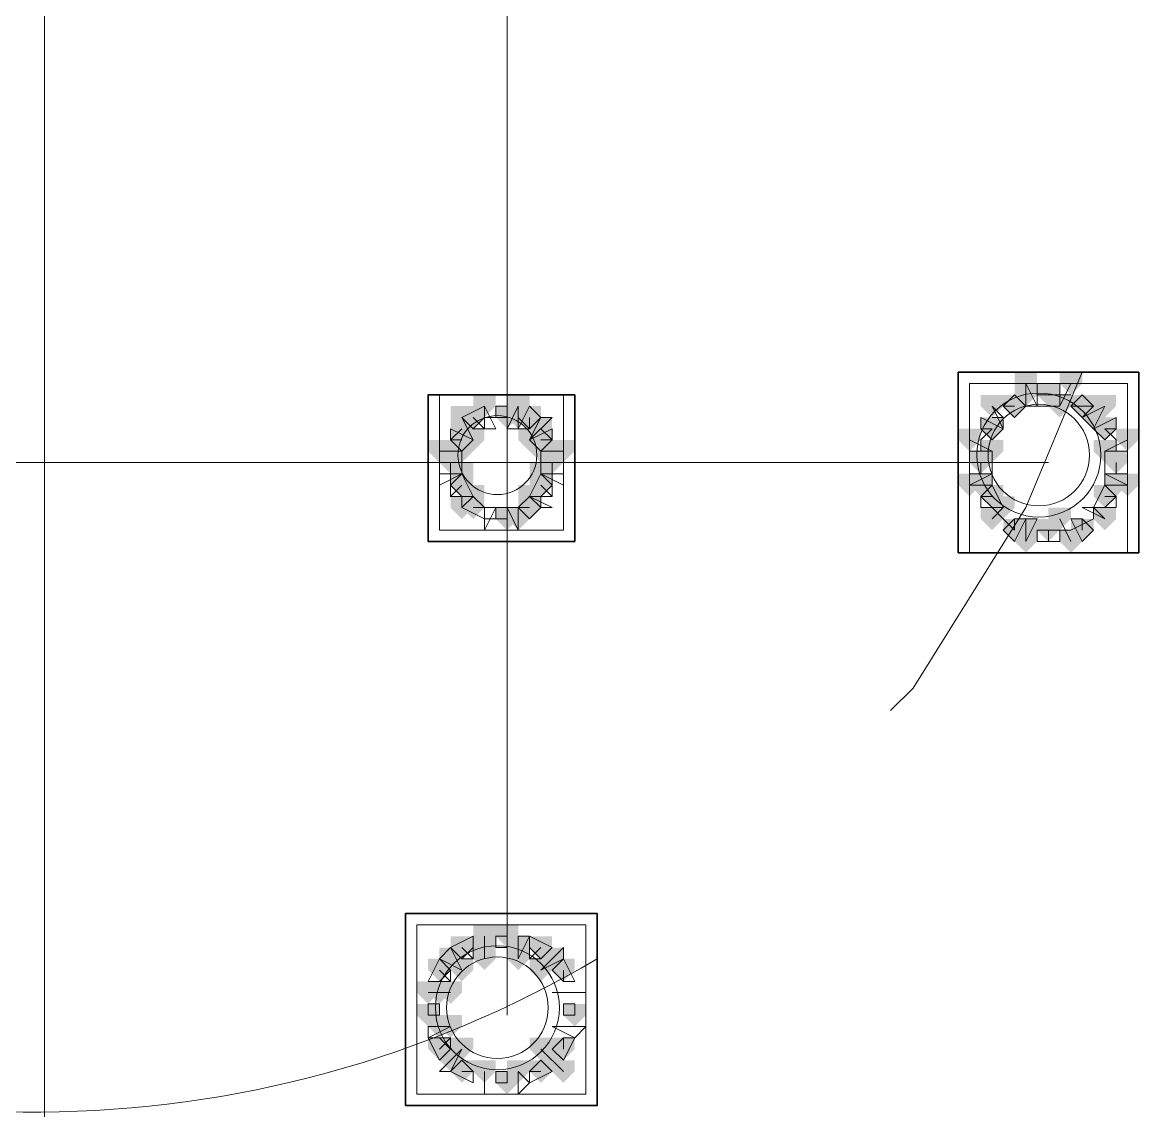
# Model space of a CAD drawing. Header units: millimetres. Extents: x 2315 to 4619, y 1334 to 1897.
# Drawn here: x 4087.93 to 4093.97, y 1548.66 to 1554.59 of the extents above; entities that cross this region are included whole.
import ezdxf

# ---------------------------------------------------------------- set-up
doc = ezdxf.new("R2010")
doc.units = ezdxf.units.MM
for name, color, linetype, true_color in [('PDF_10', 7, 'Continuous', 0x00b85c), ('PDF_AXIS', 7, 'Continuous', 0x00b85c), ('PDF_柱构件', 7, 'Continuous', 0x00b85c), ('PDF_转运站初步方案', 7, 'Continuous', 0x00b85c)]:
    doc.layers.add(name, color=color, linetype=linetype, true_color=true_color)
doc.layers.add('PDF_中心线层', color=1, linetype='Continuous')
doc.layers.add('PDF_粗实线层', color=7, linetype='Continuous')

msp = doc.modelspace()

# ---------------------------------------------------------------- hatches: boundary and pattern name
at = {"layer": 'PDF_10', "transparency": 33554559}
for points in [[(4093.4831, 1552.6298), (4093.4221, 1552.6298), (4093.4221, 1552.5687), (4093.4831, 1552.5076), (4093.5442, 1552.5687), (4093.5442, 1552.6298)], [(4093.4831, 1552.6298), (4093.4221, 1552.6298), (4093.4221, 1552.5687), (4093.4831, 1552.5076), (4093.5442, 1552.5687), (4093.5442, 1552.6298)], [(4093.4831, 1552.6298), (4093.4221, 1552.6298), (4093.4221, 1552.5687), (4093.4831, 1552.5076), (4093.5442, 1552.5687), (4093.5442, 1552.6298)], [(4093.2999, 1552.5687), (4093.2388, 1552.5687), (4093.2388, 1552.5076), (4093.2999, 1552.4466), (4093.361, 1552.5076), (4093.361, 1552.5687)], [(4093.2999, 1552.5687), (4093.2388, 1552.5687), (4093.2388, 1552.5076), (4093.2999, 1552.4466), (4093.361, 1552.5076), (4093.361, 1552.5687)], [(4093.2999, 1552.5687), (4093.2388, 1552.5687), (4093.2388, 1552.5076), (4093.2999, 1552.4466), (4093.361, 1552.5076), (4093.361, 1552.5687)], [(4093.6664, 1552.5687), (4093.6053, 1552.5687), (4093.6053, 1552.5076), (4093.6664, 1552.4466), (4093.7275, 1552.5076), (4093.7275, 1552.5687)], [(4093.6664, 1552.5687), (4093.6053, 1552.5687), (4093.6053, 1552.5076), (4093.6664, 1552.4466), (4093.7275, 1552.5076), (4093.7275, 1552.5687)], [(4093.6664, 1552.5687), (4093.6053, 1552.5687), (4093.6053, 1552.5076), (4093.6664, 1552.4466), (4093.7275, 1552.5076), (4093.7275, 1552.5687)], [(4090.368, 1552.5076), (4090.3069, 1552.5076), (4090.3069, 1552.4466), (4090.368, 1552.3855), (4090.4291, 1552.4466), (4090.4291, 1552.5076)], [(4090.368, 1552.5076), (4090.3069, 1552.5076), (4090.3069, 1552.4466), (4090.368, 1552.3855), (4090.4291, 1552.4466), (4090.4291, 1552.5076)], [(4090.5513, 1552.5076), (4090.4902, 1552.5076), (4090.4902, 1552.4466), (4090.5513, 1552.3855), (4090.6123, 1552.4466), (4090.6123, 1552.5076)], [(4090.5513, 1552.5076), (4090.4902, 1552.5076), (4090.4902, 1552.4466), (4090.5513, 1552.3855), (4090.6123, 1552.4466), (4090.6123, 1552.5076)], [(4090.6734, 1552.5076), (4090.6123, 1552.5076), (4090.6123, 1552.4466), (4090.6734, 1552.3855), (4090.7345, 1552.4466), (4090.7345, 1552.5076)], [(4090.6734, 1552.5076), (4090.6123, 1552.5076), (4090.6123, 1552.4466), (4090.6734, 1552.3855), (4090.7345, 1552.4466), (4090.7345, 1552.5076)], [(4093.1777, 1552.4466), (4093.1167, 1552.4466), (4093.1167, 1552.3855), (4093.1777, 1552.3244), (4093.2388, 1552.3855), (4093.2388, 1552.4466)], [(4093.1777, 1552.4466), (4093.1167, 1552.4466), (4093.1167, 1552.3855), (4093.1777, 1552.3244), (4093.2388, 1552.3855), (4093.2388, 1552.4466)], [(4093.7885, 1552.4466), (4093.7275, 1552.4466), (4093.7275, 1552.3855), (4093.7885, 1552.3244), (4093.8496, 1552.3855), (4093.8496, 1552.4466)], [(4093.7885, 1552.4466), (4093.7275, 1552.4466), (4093.7275, 1552.3855), (4093.7885, 1552.3244), (4093.8496, 1552.3855), (4093.8496, 1552.4466)], [(4090.3069, 1552.3855), (4090.2458, 1552.3855), (4090.2458, 1552.3244), (4090.3069, 1552.2633), (4090.368, 1552.3244), (4090.368, 1552.3855)], [(4090.3069, 1552.3855), (4090.2458, 1552.3855), (4090.2458, 1552.3244), (4090.3069, 1552.2633), (4090.368, 1552.3244), (4090.368, 1552.3855)], [(4090.7345, 1552.3855), (4090.6734, 1552.3855), (4090.6734, 1552.3244), (4090.7345, 1552.2633), (4090.7956, 1552.3244), (4090.7956, 1552.3855)], [(4090.7345, 1552.3855), (4090.6734, 1552.3855), (4090.6734, 1552.3244), (4090.7345, 1552.2633), (4090.7956, 1552.3244), (4090.7956, 1552.3855)], [(4090.2458, 1552.2633), (4090.1848, 1552.2633), (4090.1848, 1552.2022), (4090.2458, 1552.1412), (4090.3069, 1552.2022), (4090.3069, 1552.2633)], [(4090.2458, 1552.2633), (4090.1848, 1552.2633), (4090.1848, 1552.2022), (4090.2458, 1552.1412), (4090.3069, 1552.2022), (4090.3069, 1552.2633)], [(4090.2458, 1552.2633), (4090.1848, 1552.2633), (4090.1848, 1552.2022), (4090.2458, 1552.1412), (4090.3069, 1552.2022), (4090.3069, 1552.2633)], [(4090.7956, 1552.2633), (4090.7345, 1552.2633), (4090.7345, 1552.2022), (4090.7956, 1552.1412), (4090.8567, 1552.2022), (4090.8567, 1552.2633)], [(4090.7956, 1552.2633), (4090.7345, 1552.2633), (4090.7345, 1552.2022), (4090.7956, 1552.1412), (4090.8567, 1552.2022), (4090.8567, 1552.2633)], [(4090.7956, 1552.2633), (4090.7345, 1552.2633), (4090.7345, 1552.2022), (4090.7956, 1552.1412), (4090.8567, 1552.2022), (4090.8567, 1552.2633)], [(4093.1167, 1552.2633), (4093.0556, 1552.2633), (4093.0556, 1552.2022), (4093.1167, 1552.1412), (4093.1777, 1552.2022), (4093.1777, 1552.2633)], [(4093.1167, 1552.2633), (4093.0556, 1552.2633), (4093.0556, 1552.2022), (4093.1167, 1552.1412), (4093.1777, 1552.2022), (4093.1777, 1552.2633)], [(4093.8496, 1552.2633), (4093.7885, 1552.2633), (4093.7885, 1552.2022), (4093.8496, 1552.1412), (4093.9107, 1552.2022), (4093.9107, 1552.2633)], [(4093.8496, 1552.2633), (4093.7885, 1552.2633), (4093.7885, 1552.2022), (4093.8496, 1552.1412), (4093.9107, 1552.2022), (4093.9107, 1552.2633)], [(4093.8496, 1552.2633), (4093.7885, 1552.2633), (4093.7885, 1552.2022), (4093.8496, 1552.1412), (4093.9107, 1552.2022), (4093.9107, 1552.2633)], [(4090.3069, 1552.1412), (4090.2458, 1552.1412), (4090.2458, 1552.0801), (4090.3069, 1552.019), (4090.368, 1552.0801), (4090.368, 1552.1412)], [(4090.3069, 1552.1412), (4090.2458, 1552.1412), (4090.2458, 1552.0801), (4090.3069, 1552.019), (4090.368, 1552.0801), (4090.368, 1552.1412)], [(4090.7345, 1552.1412), (4090.6734, 1552.1412), (4090.6734, 1552.0801), (4090.7345, 1552.019), (4090.7956, 1552.0801), (4090.7956, 1552.1412)], [(4090.7345, 1552.1412), (4090.6734, 1552.1412), (4090.6734, 1552.0801), (4090.7345, 1552.019), (4090.7956, 1552.0801), (4090.7956, 1552.1412)], [(4093.1777, 1552.0801), (4093.1167, 1552.0801), (4093.1167, 1552.019), (4093.1777, 1551.9579), (4093.2388, 1552.019), (4093.2388, 1552.0801)], [(4093.1777, 1552.0801), (4093.1167, 1552.0801), (4093.1167, 1552.019), (4093.1777, 1551.9579), (4093.2388, 1552.019), (4093.2388, 1552.0801)], [(4093.7885, 1552.0801), (4093.7275, 1552.0801), (4093.7275, 1552.019), (4093.7885, 1551.9579), (4093.8496, 1552.019), (4093.8496, 1552.0801)], [(4093.7885, 1552.0801), (4093.7275, 1552.0801), (4093.7275, 1552.019), (4093.7885, 1551.9579), (4093.8496, 1552.019), (4093.8496, 1552.0801)], [(4090.368, 1552.019), (4090.3069, 1552.019), (4090.3069, 1551.9579), (4090.368, 1551.8968), (4090.4291, 1551.9579), (4090.4291, 1552.019)], [(4090.368, 1552.019), (4090.3069, 1552.019), (4090.3069, 1551.9579), (4090.368, 1551.8968), (4090.4291, 1551.9579), (4090.4291, 1552.019)], [(4090.6734, 1552.019), (4090.6123, 1552.019), (4090.6123, 1551.9579), (4090.6734, 1551.8968), (4090.7345, 1551.9579), (4090.7345, 1552.019)], [(4090.6734, 1552.019), (4090.6123, 1552.019), (4090.6123, 1551.9579), (4090.6734, 1551.8968), (4090.7345, 1551.9579), (4090.7345, 1552.019)], [(4090.6734, 1552.019), (4090.6123, 1552.019), (4090.6123, 1551.9579), (4090.6734, 1551.8968), (4090.7345, 1551.9579), (4090.7345, 1552.019)], [(4090.5513, 1551.9579), (4090.4902, 1551.9579), (4090.4902, 1551.8968), (4090.5513, 1551.8357), (4090.6123, 1551.8968), (4090.6123, 1551.9579)], [(4090.5513, 1551.9579), (4090.4902, 1551.9579), (4090.4902, 1551.8968), (4090.5513, 1551.8357), (4090.6123, 1551.8968), (4090.6123, 1551.9579)], [(4093.2999, 1551.8968), (4093.2388, 1551.8968), (4093.2388, 1551.8357), (4093.2999, 1551.7747), (4093.361, 1551.8357), (4093.361, 1551.8968)], [(4093.2999, 1551.8968), (4093.2388, 1551.8968), (4093.2388, 1551.8357), (4093.2999, 1551.7747), (4093.361, 1551.8357), (4093.361, 1551.8968)], [(4093.4831, 1551.8968), (4093.4221, 1551.8968), (4093.4221, 1551.8357), (4093.4831, 1551.7747), (4093.5442, 1551.8357), (4093.5442, 1551.8968)], [(4093.4831, 1551.8968), (4093.4221, 1551.8968), (4093.4221, 1551.8357), (4093.4831, 1551.7747), (4093.5442, 1551.8357), (4093.5442, 1551.8968)], [(4093.6664, 1551.8968), (4093.6053, 1551.8968), (4093.6053, 1551.8357), (4093.6664, 1551.7747), (4093.7275, 1551.8357), (4093.7275, 1551.8968)], [(4093.6664, 1551.8968), (4093.6053, 1551.8968), (4093.6053, 1551.8357), (4093.6664, 1551.7747), (4093.7275, 1551.8357), (4093.7275, 1551.8968)], [(4090.5513, 1549.6979), (4090.4902, 1549.6979), (4090.4902, 1549.6368), (4090.5513, 1549.5757), (4090.6123, 1549.6368), (4090.6123, 1549.6979)], [(4090.5513, 1549.6979), (4090.4902, 1549.6979), (4090.4902, 1549.6368), (4090.5513, 1549.5757), (4090.6123, 1549.6368), (4090.6123, 1549.6979)], [(4090.3069, 1549.6368), (4090.2458, 1549.6368), (4090.2458, 1549.5757), (4090.3069, 1549.5147), (4090.368, 1549.5757), (4090.368, 1549.6368)], [(4090.3069, 1549.6368), (4090.2458, 1549.6368), (4090.2458, 1549.5757), (4090.3069, 1549.5147), (4090.368, 1549.5757), (4090.368, 1549.6368)], [(4090.7345, 1549.6368), (4090.6734, 1549.6368), (4090.6734, 1549.5757), (4090.7345, 1549.5147), (4090.7956, 1549.5757), (4090.7956, 1549.6368)], [(4090.7345, 1549.6368), (4090.6734, 1549.6368), (4090.6734, 1549.5757), (4090.7345, 1549.5147), (4090.7956, 1549.5757), (4090.7956, 1549.6368)], [(4090.1848, 1549.5147), (4090.1237, 1549.5147), (4090.1237, 1549.4536), (4090.1848, 1549.3925), (4090.2458, 1549.4536), (4090.2458, 1549.5147)], [(4090.1848, 1549.5147), (4090.1237, 1549.5147), (4090.1237, 1549.4536), (4090.1848, 1549.3925), (4090.2458, 1549.4536), (4090.2458, 1549.5147)], [(4090.8567, 1549.5147), (4090.7956, 1549.5147), (4090.7956, 1549.4536), (4090.8567, 1549.3925), (4090.9177, 1549.4536), (4090.9177, 1549.5147)], [(4090.8567, 1549.5147), (4090.7956, 1549.5147), (4090.7956, 1549.4536), (4090.8567, 1549.3925), (4090.9177, 1549.4536), (4090.9177, 1549.5147)], [(4090.1237, 1549.2703), (4090.0626, 1549.2703), (4090.0626, 1549.2093), (4090.1237, 1549.1482), (4090.1848, 1549.2093), (4090.1848, 1549.2703)], [(4090.1237, 1549.2703), (4090.0626, 1549.2703), (4090.0626, 1549.2093), (4090.1237, 1549.1482), (4090.1848, 1549.2093), (4090.1848, 1549.2703)], [(4090.9177, 1549.2703), (4090.8567, 1549.2703), (4090.8567, 1549.2093), (4090.9177, 1549.1482), (4090.9788, 1549.2093), (4090.9788, 1549.2703)], [(4090.9177, 1549.2703), (4090.8567, 1549.2703), (4090.8567, 1549.2093), (4090.9177, 1549.1482), (4090.9788, 1549.2093), (4090.9788, 1549.2703)], [(4090.1848, 1549.0871), (4090.1237, 1549.0871), (4090.1237, 1549.026), (4090.1848, 1548.9649), (4090.2458, 1549.026), (4090.2458, 1549.0871)], [(4090.1848, 1549.0871), (4090.1237, 1549.0871), (4090.1237, 1549.026), (4090.1848, 1548.9649), (4090.2458, 1549.026), (4090.2458, 1549.0871)], [(4090.8567, 1549.0871), (4090.7956, 1549.0871), (4090.7956, 1549.026), (4090.8567, 1548.9649), (4090.9177, 1549.026), (4090.9177, 1549.0871)], [(4090.8567, 1549.0871), (4090.7956, 1549.0871), (4090.7956, 1549.026), (4090.8567, 1548.9649), (4090.9177, 1549.026), (4090.9177, 1549.0871)], [(4090.3069, 1548.9649), (4090.2458, 1548.9649), (4090.2458, 1548.9039), (4090.3069, 1548.8428), (4090.368, 1548.9039), (4090.368, 1548.9649)], [(4090.3069, 1548.9649), (4090.2458, 1548.9649), (4090.2458, 1548.9039), (4090.3069, 1548.8428), (4090.368, 1548.9039), (4090.368, 1548.9649)], [(4090.7345, 1548.9649), (4090.6734, 1548.9649), (4090.6734, 1548.9039), (4090.7345, 1548.8428), (4090.7956, 1548.9039), (4090.7956, 1548.9649)], [(4090.7345, 1548.9649), (4090.6734, 1548.9649), (4090.6734, 1548.9039), (4090.7345, 1548.8428), (4090.7956, 1548.9039), (4090.7956, 1548.9649)], [(4090.5513, 1548.9039), (4090.4902, 1548.9039), (4090.4902, 1548.8428), (4090.5513, 1548.7817), (4090.6123, 1548.8428), (4090.6123, 1548.9039)], [(4090.5513, 1548.9039), (4090.4902, 1548.9039), (4090.4902, 1548.8428), (4090.5513, 1548.7817), (4090.6123, 1548.8428), (4090.6123, 1548.9039)]]:
    msp.add_hatch(color=256, dxfattribs=at).paths.add_polyline_path(points)
at = {"layer": 'PDF_柱构件', "transparency": 33554559}
for points in [[(4093.361, 1552.6909), (4093.2999, 1552.6909), (4093.2999, 1552.6298), (4093.361, 1552.5687), (4093.4221, 1552.6298), (4093.4221, 1552.6909)], [(4093.6053, 1552.6909), (4093.5442, 1552.6909), (4093.5442, 1552.6298), (4093.6053, 1552.5687), (4093.6664, 1552.6298), (4093.6664, 1552.6909)], [(4093.361, 1552.6298), (4093.2999, 1552.6298), (4093.2999, 1552.5687), (4093.361, 1552.5076), (4093.4221, 1552.5687), (4093.4221, 1552.6298)], [(4090.4291, 1552.5687), (4090.368, 1552.5687), (4090.368, 1552.5076), (4090.4291, 1552.4466), (4090.4902, 1552.5076), (4090.4902, 1552.5687)], [(4090.6123, 1552.5687), (4090.5513, 1552.5687), (4090.5513, 1552.5076), (4090.6123, 1552.4466), (4090.6734, 1552.5076), (4090.6734, 1552.5687)], [(4093.1777, 1552.5687), (4093.1167, 1552.5687), (4093.1167, 1552.5076), (4093.1777, 1552.4466), (4093.2388, 1552.5076), (4093.2388, 1552.5687)], [(4093.5442, 1552.5687), (4093.4831, 1552.5687), (4093.4831, 1552.5076), (4093.5442, 1552.4466), (4093.6053, 1552.5076), (4093.6053, 1552.5687)], [(4093.7885, 1552.5687), (4093.7275, 1552.5687), (4093.7275, 1552.5076), (4093.7885, 1552.4466), (4093.8496, 1552.5076), (4093.8496, 1552.5687)], [(4090.3069, 1552.5076), (4090.2458, 1552.5076), (4090.2458, 1552.4466), (4090.3069, 1552.3855), (4090.368, 1552.4466), (4090.368, 1552.5076)], [(4090.6123, 1552.5076), (4090.5513, 1552.5076), (4090.5513, 1552.4466), (4090.6123, 1552.3855), (4090.6734, 1552.4466), (4090.6734, 1552.5076)], [(4093.7275, 1552.5076), (4093.6664, 1552.5076), (4093.6664, 1552.4466), (4093.7275, 1552.3855), (4093.7885, 1552.4466), (4093.7885, 1552.5076)], [(4090.3069, 1552.4466), (4090.2458, 1552.4466), (4090.2458, 1552.3855), (4090.3069, 1552.3244), (4090.368, 1552.3855), (4090.368, 1552.4466)], [(4090.7345, 1552.4466), (4090.6734, 1552.4466), (4090.6734, 1552.3855), (4090.7345, 1552.3244), (4090.7956, 1552.3855), (4090.7956, 1552.4466)], [(4090.368, 1552.3855), (4090.3069, 1552.3855), (4090.3069, 1552.3244), (4090.368, 1552.2633), (4090.4291, 1552.3244), (4090.4291, 1552.3855)], [(4090.6734, 1552.3855), (4090.6123, 1552.3855), (4090.6123, 1552.3244), (4090.6734, 1552.2633), (4090.7345, 1552.3244), (4090.7345, 1552.3855)], [(4093.0556, 1552.3855), (4092.9945, 1552.3855), (4092.9945, 1552.3244), (4093.0556, 1552.2633), (4093.1167, 1552.3244), (4093.1167, 1552.3855)], [(4093.9107, 1552.3855), (4093.8496, 1552.3855), (4093.8496, 1552.3244), (4093.9107, 1552.2633), (4093.9718, 1552.3244), (4093.9718, 1552.3855)], [(4090.1848, 1552.3244), (4090.1237, 1552.3244), (4090.1237, 1552.2633), (4090.1848, 1552.2022), (4090.2458, 1552.2633), (4090.2458, 1552.3244)], [(4090.2458, 1552.3244), (4090.1848, 1552.3244), (4090.1848, 1552.2633), (4090.2458, 1552.2022), (4090.3069, 1552.2633), (4090.3069, 1552.3244)], [(4090.3069, 1552.3244), (4090.2458, 1552.3244), (4090.2458, 1552.2633), (4090.3069, 1552.2022), (4090.368, 1552.2633), (4090.368, 1552.3244)], [(4090.7345, 1552.3244), (4090.6734, 1552.3244), (4090.6734, 1552.2633), (4090.7345, 1552.2022), (4090.7956, 1552.2633), (4090.7956, 1552.3244)], [(4090.7956, 1552.3244), (4090.7345, 1552.3244), (4090.7345, 1552.2633), (4090.7956, 1552.2022), (4090.8567, 1552.2633), (4090.8567, 1552.3244)], [(4090.8567, 1552.3244), (4090.7956, 1552.3244), (4090.7956, 1552.2633), (4090.8567, 1552.2022), (4090.9177, 1552.2633), (4090.9177, 1552.3244)], [(4093.1777, 1552.3244), (4093.1167, 1552.3244), (4093.1167, 1552.2633), (4093.1777, 1552.2022), (4093.2388, 1552.2633), (4093.2388, 1552.3244)], [(4093.7885, 1552.3244), (4093.7275, 1552.3244), (4093.7275, 1552.2633), (4093.7885, 1552.2022), (4093.8496, 1552.2633), (4093.8496, 1552.3244)], [(4090.3069, 1552.2022), (4090.2458, 1552.2022), (4090.2458, 1552.1412), (4090.3069, 1552.0801), (4090.368, 1552.1412), (4090.368, 1552.2022)], [(4090.7345, 1552.2022), (4090.6734, 1552.2022), (4090.6734, 1552.1412), (4090.7345, 1552.0801), (4090.7956, 1552.1412), (4090.7956, 1552.2022)], [(4093.0556, 1552.1412), (4092.9945, 1552.1412), (4092.9945, 1552.0801), (4093.0556, 1552.019), (4093.1167, 1552.0801), (4093.1167, 1552.1412)], [(4093.1167, 1552.1412), (4093.0556, 1552.1412), (4093.0556, 1552.0801), (4093.1167, 1552.019), (4093.1777, 1552.0801), (4093.1777, 1552.1412)], [(4093.8496, 1552.1412), (4093.7885, 1552.1412), (4093.7885, 1552.0801), (4093.8496, 1552.019), (4093.9107, 1552.0801), (4093.9107, 1552.1412)], [(4093.9107, 1552.1412), (4093.8496, 1552.1412), (4093.8496, 1552.0801), (4093.9107, 1552.019), (4093.9718, 1552.0801), (4093.9718, 1552.1412)], [(4090.368, 1552.0801), (4090.3069, 1552.0801), (4090.3069, 1552.019), (4090.368, 1551.9579), (4090.4291, 1552.019), (4090.4291, 1552.0801)], [(4090.6734, 1552.0801), (4090.6123, 1552.0801), (4090.6123, 1552.019), (4090.6734, 1551.9579), (4090.7345, 1552.019), (4090.7345, 1552.0801)], [(4090.3069, 1552.019), (4090.2458, 1552.019), (4090.2458, 1551.9579), (4090.3069, 1551.8968), (4090.368, 1551.9579), (4090.368, 1552.019)], [(4093.2388, 1552.019), (4093.1777, 1552.019), (4093.1777, 1551.9579), (4093.2388, 1551.8968), (4093.2999, 1551.9579), (4093.2999, 1552.019)], [(4090.6123, 1551.9579), (4090.5513, 1551.9579), (4090.5513, 1551.8968), (4090.6123, 1551.8357), (4090.6734, 1551.8968), (4090.6734, 1551.9579)], [(4093.1777, 1551.9579), (4093.1167, 1551.9579), (4093.1167, 1551.8968), (4093.1777, 1551.8357), (4093.2388, 1551.8968), (4093.2388, 1551.9579)], [(4093.5442, 1551.9579), (4093.4831, 1551.9579), (4093.4831, 1551.8968), (4093.5442, 1551.8357), (4093.6053, 1551.8968), (4093.6053, 1551.9579)], [(4093.7885, 1551.9579), (4093.7275, 1551.9579), (4093.7275, 1551.8968), (4093.7885, 1551.8357), (4093.8496, 1551.8968), (4093.8496, 1551.9579)], [(4093.361, 1551.8968), (4093.2999, 1551.8968), (4093.2999, 1551.8357), (4093.361, 1551.7747), (4093.4221, 1551.8357), (4093.4221, 1551.8968)], [(4093.361, 1551.8357), (4093.2999, 1551.8357), (4093.2999, 1551.7747), (4093.361, 1551.7136), (4093.4221, 1551.7747), (4093.4221, 1551.8357)], [(4093.6053, 1551.8357), (4093.5442, 1551.8357), (4093.5442, 1551.7747), (4093.6053, 1551.7136), (4093.6664, 1551.7747), (4093.6664, 1551.8357)], [(4090.4291, 1549.6979), (4090.368, 1549.6979), (4090.368, 1549.6368), (4090.4291, 1549.5757), (4090.4902, 1549.6368), (4090.4902, 1549.6979)], [(4090.4291, 1549.6368), (4090.368, 1549.6368), (4090.368, 1549.5757), (4090.4291, 1549.5147), (4090.4902, 1549.5757), (4090.4902, 1549.6368)], [(4090.6123, 1549.6368), (4090.5513, 1549.6368), (4090.5513, 1549.5757), (4090.6123, 1549.5147), (4090.6734, 1549.5757), (4090.6734, 1549.6368)], [(4090.2458, 1549.5757), (4090.1848, 1549.5757), (4090.1848, 1549.5147), (4090.2458, 1549.4536), (4090.3069, 1549.5147), (4090.3069, 1549.5757)], [(4090.4291, 1549.5757), (4090.368, 1549.5757), (4090.368, 1549.5147), (4090.4291, 1549.4536), (4090.4902, 1549.5147), (4090.4902, 1549.5757)], [(4090.6123, 1549.5757), (4090.5513, 1549.5757), (4090.5513, 1549.5147), (4090.6123, 1549.4536), (4090.6734, 1549.5147), (4090.6734, 1549.5757)], [(4090.7956, 1549.5757), (4090.7345, 1549.5757), (4090.7345, 1549.5147), (4090.7956, 1549.4536), (4090.8567, 1549.5147), (4090.8567, 1549.5757)], [(4090.3069, 1549.5147), (4090.2458, 1549.5147), (4090.2458, 1549.4536), (4090.3069, 1549.3925), (4090.368, 1549.4536), (4090.368, 1549.5147)], [(4090.7345, 1549.5147), (4090.6734, 1549.5147), (4090.6734, 1549.4536), (4090.7345, 1549.3925), (4090.7956, 1549.4536), (4090.7956, 1549.5147)], [(4090.1237, 1549.3925), (4090.0626, 1549.3925), (4090.0626, 1549.3314), (4090.1237, 1549.2703), (4090.1848, 1549.3314), (4090.1848, 1549.3925)], [(4090.1848, 1549.3925), (4090.1237, 1549.3925), (4090.1237, 1549.3314), (4090.1848, 1549.2703), (4090.2458, 1549.3314), (4090.2458, 1549.3925)], [(4090.2458, 1549.3925), (4090.1848, 1549.3925), (4090.1848, 1549.3314), (4090.2458, 1549.2703), (4090.3069, 1549.3314), (4090.3069, 1549.3925)], [(4090.1848, 1549.2093), (4090.1237, 1549.2093), (4090.1237, 1549.1482), (4090.1848, 1549.0871), (4090.2458, 1549.1482), (4090.2458, 1549.2093)], [(4090.2458, 1549.2093), (4090.1848, 1549.2093), (4090.1848, 1549.1482), (4090.2458, 1549.0871), (4090.3069, 1549.1482), (4090.3069, 1549.2093)], [(4090.3069, 1549.0871), (4090.2458, 1549.0871), (4090.2458, 1549.026), (4090.3069, 1548.9649), (4090.368, 1549.026), (4090.368, 1549.0871)], [(4090.7345, 1549.0871), (4090.6734, 1549.0871), (4090.6734, 1549.026), (4090.7345, 1548.9649), (4090.7956, 1549.026), (4090.7956, 1549.0871)], [(4090.2458, 1549.026), (4090.1848, 1549.026), (4090.1848, 1548.9649), (4090.2458, 1548.9039), (4090.3069, 1548.9649), (4090.3069, 1549.026)], [(4090.7956, 1549.026), (4090.7345, 1549.026), (4090.7345, 1548.9649), (4090.7956, 1548.9039), (4090.8567, 1548.9649), (4090.8567, 1549.026)], [(4090.4291, 1548.9649), (4090.368, 1548.9649), (4090.368, 1548.9039), (4090.4291, 1548.8428), (4090.4902, 1548.9039), (4090.4902, 1548.9649)], [(4090.6123, 1548.9649), (4090.5513, 1548.9649), (4090.5513, 1548.9039), (4090.6123, 1548.8428), (4090.6734, 1548.9039), (4090.6734, 1548.9649)], [(4090.8567, 1548.9649), (4090.7956, 1548.9649), (4090.7956, 1548.9039), (4090.8567, 1548.8428), (4090.9177, 1548.9039), (4090.9177, 1548.9649)]]:
    msp.add_hatch(color=256, dxfattribs=at).paths.add_polyline_path(points)
at = {"layer": 'PDF_转运站初步方案', "transparency": 33554559}
for points in [[(4093.4831, 1552.6298), (4093.4221, 1552.6298), (4093.4221, 1552.5687), (4093.4831, 1552.5076), (4093.5442, 1552.5687), (4093.5442, 1552.6298)], [(4093.4831, 1552.6298), (4093.4221, 1552.6298), (4093.4221, 1552.5687), (4093.4831, 1552.5076), (4093.5442, 1552.5687), (4093.5442, 1552.6298)], [(4093.2999, 1552.5687), (4093.2388, 1552.5687), (4093.2388, 1552.5076), (4093.2999, 1552.4466), (4093.361, 1552.5076), (4093.361, 1552.5687)], [(4093.2999, 1552.5687), (4093.2388, 1552.5687), (4093.2388, 1552.5076), (4093.2999, 1552.4466), (4093.361, 1552.5076), (4093.361, 1552.5687)], [(4093.6664, 1552.5687), (4093.6053, 1552.5687), (4093.6053, 1552.5076), (4093.6664, 1552.4466), (4093.7275, 1552.5076), (4093.7275, 1552.5687)], [(4093.6664, 1552.5687), (4093.6053, 1552.5687), (4093.6053, 1552.5076), (4093.6664, 1552.4466), (4093.7275, 1552.5076), (4093.7275, 1552.5687)], [(4090.368, 1552.5076), (4090.3069, 1552.5076), (4090.3069, 1552.4466), (4090.368, 1552.3855), (4090.4291, 1552.4466), (4090.4291, 1552.5076)], [(4090.368, 1552.5076), (4090.3069, 1552.5076), (4090.3069, 1552.4466), (4090.368, 1552.3855), (4090.4291, 1552.4466), (4090.4291, 1552.5076)], [(4090.5513, 1552.5076), (4090.4902, 1552.5076), (4090.4902, 1552.4466), (4090.5513, 1552.3855), (4090.6123, 1552.4466), (4090.6123, 1552.5076)], [(4090.5513, 1552.5076), (4090.4902, 1552.5076), (4090.4902, 1552.4466), (4090.5513, 1552.3855), (4090.6123, 1552.4466), (4090.6123, 1552.5076)], [(4090.6734, 1552.5076), (4090.6123, 1552.5076), (4090.6123, 1552.4466), (4090.6734, 1552.3855), (4090.7345, 1552.4466), (4090.7345, 1552.5076)], [(4090.6734, 1552.5076), (4090.6123, 1552.5076), (4090.6123, 1552.4466), (4090.6734, 1552.3855), (4090.7345, 1552.4466), (4090.7345, 1552.5076)], [(4093.1777, 1552.4466), (4093.1167, 1552.4466), (4093.1167, 1552.3855), (4093.1777, 1552.3244), (4093.2388, 1552.3855), (4093.2388, 1552.4466)], [(4093.1777, 1552.4466), (4093.1167, 1552.4466), (4093.1167, 1552.3855), (4093.1777, 1552.3244), (4093.2388, 1552.3855), (4093.2388, 1552.4466)], [(4093.7885, 1552.4466), (4093.7275, 1552.4466), (4093.7275, 1552.3855), (4093.7885, 1552.3244), (4093.8496, 1552.3855), (4093.8496, 1552.4466)], [(4093.7885, 1552.4466), (4093.7275, 1552.4466), (4093.7275, 1552.3855), (4093.7885, 1552.3244), (4093.8496, 1552.3855), (4093.8496, 1552.4466)], [(4090.3069, 1552.3855), (4090.2458, 1552.3855), (4090.2458, 1552.3244), (4090.3069, 1552.2633), (4090.368, 1552.3244), (4090.368, 1552.3855)], [(4090.3069, 1552.3855), (4090.2458, 1552.3855), (4090.2458, 1552.3244), (4090.3069, 1552.2633), (4090.368, 1552.3244), (4090.368, 1552.3855)], [(4090.7345, 1552.3855), (4090.6734, 1552.3855), (4090.6734, 1552.3244), (4090.7345, 1552.2633), (4090.7956, 1552.3244), (4090.7956, 1552.3855)], [(4090.7345, 1552.3855), (4090.6734, 1552.3855), (4090.6734, 1552.3244), (4090.7345, 1552.2633), (4090.7956, 1552.3244), (4090.7956, 1552.3855)], [(4090.2458, 1552.2633), (4090.1848, 1552.2633), (4090.1848, 1552.2022), (4090.2458, 1552.1412), (4090.3069, 1552.2022), (4090.3069, 1552.2633)], [(4090.2458, 1552.2633), (4090.1848, 1552.2633), (4090.1848, 1552.2022), (4090.2458, 1552.1412), (4090.3069, 1552.2022), (4090.3069, 1552.2633)], [(4090.7956, 1552.2633), (4090.7345, 1552.2633), (4090.7345, 1552.2022), (4090.7956, 1552.1412), (4090.8567, 1552.2022), (4090.8567, 1552.2633)], [(4090.7956, 1552.2633), (4090.7345, 1552.2633), (4090.7345, 1552.2022), (4090.7956, 1552.1412), (4090.8567, 1552.2022), (4090.8567, 1552.2633)], [(4093.1167, 1552.2633), (4093.0556, 1552.2633), (4093.0556, 1552.2022), (4093.1167, 1552.1412), (4093.1777, 1552.2022), (4093.1777, 1552.2633)], [(4093.1167, 1552.2633), (4093.0556, 1552.2633), (4093.0556, 1552.2022), (4093.1167, 1552.1412), (4093.1777, 1552.2022), (4093.1777, 1552.2633)], [(4093.8496, 1552.2633), (4093.7885, 1552.2633), (4093.7885, 1552.2022), (4093.8496, 1552.1412), (4093.9107, 1552.2022), (4093.9107, 1552.2633)], [(4093.8496, 1552.2633), (4093.7885, 1552.2633), (4093.7885, 1552.2022), (4093.8496, 1552.1412), (4093.9107, 1552.2022), (4093.9107, 1552.2633)], [(4090.3069, 1552.1412), (4090.2458, 1552.1412), (4090.2458, 1552.0801), (4090.3069, 1552.019), (4090.368, 1552.0801), (4090.368, 1552.1412)], [(4090.3069, 1552.1412), (4090.2458, 1552.1412), (4090.2458, 1552.0801), (4090.3069, 1552.019), (4090.368, 1552.0801), (4090.368, 1552.1412)], [(4090.7345, 1552.1412), (4090.6734, 1552.1412), (4090.6734, 1552.0801), (4090.7345, 1552.019), (4090.7956, 1552.0801), (4090.7956, 1552.1412)], [(4090.7345, 1552.1412), (4090.6734, 1552.1412), (4090.6734, 1552.0801), (4090.7345, 1552.019), (4090.7956, 1552.0801), (4090.7956, 1552.1412)], [(4093.1777, 1552.0801), (4093.1167, 1552.0801), (4093.1167, 1552.019), (4093.1777, 1551.9579), (4093.2388, 1552.019), (4093.2388, 1552.0801)], [(4093.1777, 1552.0801), (4093.1167, 1552.0801), (4093.1167, 1552.019), (4093.1777, 1551.9579), (4093.2388, 1552.019), (4093.2388, 1552.0801)], [(4093.7885, 1552.0801), (4093.7275, 1552.0801), (4093.7275, 1552.019), (4093.7885, 1551.9579), (4093.8496, 1552.019), (4093.8496, 1552.0801)], [(4093.7885, 1552.0801), (4093.7275, 1552.0801), (4093.7275, 1552.019), (4093.7885, 1551.9579), (4093.8496, 1552.019), (4093.8496, 1552.0801)], [(4090.368, 1552.019), (4090.3069, 1552.019), (4090.3069, 1551.9579), (4090.368, 1551.8968), (4090.4291, 1551.9579), (4090.4291, 1552.019)], [(4090.368, 1552.019), (4090.3069, 1552.019), (4090.3069, 1551.9579), (4090.368, 1551.8968), (4090.4291, 1551.9579), (4090.4291, 1552.019)], [(4090.6734, 1552.019), (4090.6123, 1552.019), (4090.6123, 1551.9579), (4090.6734, 1551.8968), (4090.7345, 1551.9579), (4090.7345, 1552.019)], [(4090.6734, 1552.019), (4090.6123, 1552.019), (4090.6123, 1551.9579), (4090.6734, 1551.8968), (4090.7345, 1551.9579), (4090.7345, 1552.019)], [(4090.5513, 1551.9579), (4090.4902, 1551.9579), (4090.4902, 1551.8968), (4090.5513, 1551.8357), (4090.6123, 1551.8968), (4090.6123, 1551.9579)], [(4090.5513, 1551.9579), (4090.4902, 1551.9579), (4090.4902, 1551.8968), (4090.5513, 1551.8357), (4090.6123, 1551.8968), (4090.6123, 1551.9579)], [(4093.2999, 1551.8968), (4093.2388, 1551.8968), (4093.2388, 1551.8357), (4093.2999, 1551.7747), (4093.361, 1551.8357), (4093.361, 1551.8968)], [(4093.2999, 1551.8968), (4093.2388, 1551.8968), (4093.2388, 1551.8357), (4093.2999, 1551.7747), (4093.361, 1551.8357), (4093.361, 1551.8968)], [(4093.4831, 1551.8968), (4093.4221, 1551.8968), (4093.4221, 1551.8357), (4093.4831, 1551.7747), (4093.5442, 1551.8357), (4093.5442, 1551.8968)], [(4093.4831, 1551.8968), (4093.4221, 1551.8968), (4093.4221, 1551.8357), (4093.4831, 1551.7747), (4093.5442, 1551.8357), (4093.5442, 1551.8968)], [(4093.6664, 1551.8968), (4093.6053, 1551.8968), (4093.6053, 1551.8357), (4093.6664, 1551.7747), (4093.7275, 1551.8357), (4093.7275, 1551.8968)], [(4093.6664, 1551.8968), (4093.6053, 1551.8968), (4093.6053, 1551.8357), (4093.6664, 1551.7747), (4093.7275, 1551.8357), (4093.7275, 1551.8968)], [(4090.5513, 1549.6979), (4090.4902, 1549.6979), (4090.4902, 1549.6368), (4090.5513, 1549.5757), (4090.6123, 1549.6368), (4090.6123, 1549.6979)], [(4090.5513, 1549.6979), (4090.4902, 1549.6979), (4090.4902, 1549.6368), (4090.5513, 1549.5757), (4090.6123, 1549.6368), (4090.6123, 1549.6979)], [(4090.3069, 1549.6368), (4090.2458, 1549.6368), (4090.2458, 1549.5757), (4090.3069, 1549.5147), (4090.368, 1549.5757), (4090.368, 1549.6368)], [(4090.3069, 1549.6368), (4090.2458, 1549.6368), (4090.2458, 1549.5757), (4090.3069, 1549.5147), (4090.368, 1549.5757), (4090.368, 1549.6368)], [(4090.7345, 1549.6368), (4090.6734, 1549.6368), (4090.6734, 1549.5757), (4090.7345, 1549.5147), (4090.7956, 1549.5757), (4090.7956, 1549.6368)], [(4090.7345, 1549.6368), (4090.6734, 1549.6368), (4090.6734, 1549.5757), (4090.7345, 1549.5147), (4090.7956, 1549.5757), (4090.7956, 1549.6368)], [(4090.1848, 1549.5147), (4090.1237, 1549.5147), (4090.1237, 1549.4536), (4090.1848, 1549.3925), (4090.2458, 1549.4536), (4090.2458, 1549.5147)], [(4090.1848, 1549.5147), (4090.1237, 1549.5147), (4090.1237, 1549.4536), (4090.1848, 1549.3925), (4090.2458, 1549.4536), (4090.2458, 1549.5147)], [(4090.8567, 1549.5147), (4090.7956, 1549.5147), (4090.7956, 1549.4536), (4090.8567, 1549.3925), (4090.9177, 1549.4536), (4090.9177, 1549.5147)], [(4090.8567, 1549.5147), (4090.7956, 1549.5147), (4090.7956, 1549.4536), (4090.8567, 1549.3925), (4090.9177, 1549.4536), (4090.9177, 1549.5147)], [(4090.1237, 1549.2703), (4090.0626, 1549.2703), (4090.0626, 1549.2093), (4090.1237, 1549.1482), (4090.1848, 1549.2093), (4090.1848, 1549.2703)], [(4090.1237, 1549.2703), (4090.0626, 1549.2703), (4090.0626, 1549.2093), (4090.1237, 1549.1482), (4090.1848, 1549.2093), (4090.1848, 1549.2703)], [(4090.9177, 1549.2703), (4090.8567, 1549.2703), (4090.8567, 1549.2093), (4090.9177, 1549.1482), (4090.9788, 1549.2093), (4090.9788, 1549.2703)], [(4090.9177, 1549.2703), (4090.8567, 1549.2703), (4090.8567, 1549.2093), (4090.9177, 1549.1482), (4090.9788, 1549.2093), (4090.9788, 1549.2703)], [(4090.1848, 1549.0871), (4090.1237, 1549.0871), (4090.1237, 1549.026), (4090.1848, 1548.9649), (4090.2458, 1549.026), (4090.2458, 1549.0871)], [(4090.1848, 1549.0871), (4090.1237, 1549.0871), (4090.1237, 1549.026), (4090.1848, 1548.9649), (4090.2458, 1549.026), (4090.2458, 1549.0871)], [(4090.8567, 1549.0871), (4090.7956, 1549.0871), (4090.7956, 1549.026), (4090.8567, 1548.9649), (4090.9177, 1549.026), (4090.9177, 1549.0871)], [(4090.8567, 1549.0871), (4090.7956, 1549.0871), (4090.7956, 1549.026), (4090.8567, 1548.9649), (4090.9177, 1549.026), (4090.9177, 1549.0871)], [(4090.3069, 1548.9649), (4090.2458, 1548.9649), (4090.2458, 1548.9039), (4090.3069, 1548.8428), (4090.368, 1548.9039), (4090.368, 1548.9649)], [(4090.3069, 1548.9649), (4090.2458, 1548.9649), (4090.2458, 1548.9039), (4090.3069, 1548.8428), (4090.368, 1548.9039), (4090.368, 1548.9649)], [(4090.7345, 1548.9649), (4090.6734, 1548.9649), (4090.6734, 1548.9039), (4090.7345, 1548.8428), (4090.7956, 1548.9039), (4090.7956, 1548.9649)], [(4090.7345, 1548.9649), (4090.6734, 1548.9649), (4090.6734, 1548.9039), (4090.7345, 1548.8428), (4090.7956, 1548.9039), (4090.7956, 1548.9649)], [(4090.5513, 1548.9039), (4090.4902, 1548.9039), (4090.4902, 1548.8428), (4090.5513, 1548.7817), (4090.6123, 1548.8428), (4090.6123, 1548.9039)], [(4090.5513, 1548.9039), (4090.4902, 1548.9039), (4090.4902, 1548.8428), (4090.5513, 1548.7817), (4090.6123, 1548.8428), (4090.6123, 1548.9039)]]:
    msp.add_hatch(color=256, dxfattribs=at).paths.add_polyline_path(points)

# ---------------------------------------------------------------- linework, layer by layer
at = {"layer": 'PDF_10', "lineweight": 18}
for points in [[(4093.4221, 1552.5687), (4093.5442, 1552.5687)], [(4090.4902, 1552.4466), (4090.5513, 1552.4466), (4090.5513, 1552.5076)], [(4093.2388, 1552.5076), (4093.2999, 1552.5076)], [(4093.6053, 1552.5076), (4093.7275, 1552.5076)], [(4090.368, 1552.3855), (4090.4291, 1552.4466)], [(4090.4291, 1552.3855), (4090.368, 1552.4466)], [(4090.6123, 1552.4466), (4090.6734, 1552.3855), (4090.6734, 1552.4466)], [(4090.3069, 1552.3244), (4090.2458, 1552.3244), (4090.3069, 1552.3855)], [(4090.7345, 1552.3855), (4090.7956, 1552.3244), (4090.7345, 1552.3244)], [(4093.1167, 1552.3244), (4093.1777, 1552.3855), (4093.1167, 1552.3855)], [(4093.8496, 1552.3855), (4093.7885, 1552.3855), (4093.8496, 1552.3244)], [(4090.2458, 1552.1412), (4090.2458, 1552.2022)], [(4090.7956, 1552.2022), (4090.7956, 1552.1412)], [(4093.1167, 1552.1412), (4093.1167, 1552.2022), (4093.0556, 1552.2022)], [(4093.8496, 1552.2022), (4093.8496, 1552.1412)], [(4090.3069, 1552.019), (4090.2458, 1552.0801)], [(4090.3069, 1552.0801), (4090.2458, 1552.019)], [(4090.7956, 1552.0801), (4090.7345, 1552.019)], [(4090.7345, 1552.0801), (4090.7956, 1552.019)], [(4093.1777, 1551.9579), (4093.1167, 1552.019), (4093.1777, 1552.019)], [(4093.7885, 1552.019), (4093.8496, 1552.019), (4093.7885, 1551.9579)], [(4090.368, 1551.9579), (4090.4291, 1551.9579), (4090.368, 1551.9579)], [(4090.5513, 1551.9579), (4090.5513, 1551.8968), (4090.4902, 1551.8968)], [(4090.6734, 1551.9579), (4090.6123, 1551.9579)], [(4093.2999, 1551.8968), (4093.2999, 1551.8357), (4093.2388, 1551.8968)], [(4093.7275, 1551.8968), (4093.6053, 1551.8357)], [(4093.6664, 1551.8968), (4093.6664, 1551.8357)], [(4093.5442, 1551.8357), (4093.4221, 1551.8357)], [(4093.4831, 1551.8357), (4093.4831, 1551.7747)], [(4090.5513, 1549.5757), (4090.5513, 1549.6368), (4090.4902, 1549.6368)], [(4090.368, 1549.5757), (4090.3069, 1549.5147)], [(4090.368, 1549.5147), (4090.3069, 1549.5757)], [(4090.7345, 1549.5147), (4090.6734, 1549.5757)], [(4090.6734, 1549.5147), (4090.7345, 1549.5757)], [(4090.2458, 1549.4536), (4090.1848, 1549.3925)], [(4090.2458, 1549.3925), (4090.1848, 1549.4536)], [(4090.8567, 1549.4536), (4090.8567, 1549.3925), (4090.8567, 1549.4536)], [(4090.1237, 1549.2703), (4090.1237, 1549.2093), (4090.1848, 1549.2093)], [(4090.8567, 1549.2093), (4090.9177, 1549.2093), (4090.9177, 1549.2703)], [(4090.1848, 1549.0871), (4090.2458, 1549.026)], [(4090.2458, 1549.0871), (4090.1848, 1549.026)], [(4090.8567, 1549.026), (4090.8567, 1549.0871), (4090.8567, 1549.026)], [(4090.3069, 1548.9039), (4090.368, 1548.9039), (4090.3069, 1548.9039)], [(4090.4902, 1548.8428), (4090.5513, 1548.8428), (4090.5513, 1548.9039)], [(4090.7345, 1548.9039), (4090.6734, 1548.9039), (4090.7345, 1548.9039)]]:
    msp.add_lwpolyline(points, dxfattribs=at)
at = {"layer": 'PDF_AXIS', "lineweight": 18}
for points in [[(4093.9107, 1551.7136), (4093.9107, 1552.6298), (4093.0556, 1552.6298), (4093.0556, 1551.7136)], [(4090.8567, 1551.8357), (4090.8567, 1552.5687), (4090.1848, 1552.5687), (4090.1848, 1551.8357)], [(4090.0626, 1548.7817), (4090.0626, 1549.6979), (4090.9788, 1549.6979), (4090.9788, 1548.7817)]]:
    msp.add_lwpolyline(points, close=True, dxfattribs=at)
at = {"layer": 'PDF_中心线层', "color": 112, "lineweight": 18, "true_color": 0x00b85c}
msp.add_lwpolyline([(4088.0469, 1560.6925), (4088.0469, 1548.6595)], close=True, dxfattribs=at)
for points in [[(4090.5513, 1549.2093), (4090.5513, 1560.1428)], [(4092.628, 1550.8584), (4092.7502, 1550.9806), (4093.361, 1551.9579), (4093.6664, 1552.6909)], [(4093.4831, 1552.2022), (4082.5496, 1552.2022)]]:
    msp.add_lwpolyline(points, dxfattribs=at)
msp.add_arc((4087.9958, 1554.6804), 5.9959, 179.7499, 300.5105, dxfattribs=at)
at = {"layer": 'PDF_柱构件', "lineweight": 18}
for points in [[(4093.361, 1552.6298), (4093.361, 1552.5076), (4093.4221, 1552.5076)], [(4093.4221, 1552.5076), (4093.5442, 1552.5076), (4093.5442, 1552.6298), (4093.4221, 1552.6298)], [(4093.6053, 1552.6298), (4093.5442, 1552.5076)], [(4093.2999, 1552.4466), (4093.361, 1552.5076), (4093.2999, 1552.5687), (4093.2388, 1552.5076)], [(4093.6053, 1552.5076), (4093.6664, 1552.4466), (4093.7275, 1552.5076), (4093.6664, 1552.5687)], [(4090.368, 1552.3855), (4090.4291, 1552.3855), (4090.4291, 1552.5076), (4090.3069, 1552.4466)], [(4090.4291, 1552.5076), (4090.4291, 1552.3855), (4090.4902, 1552.3855)], [(4090.4902, 1552.4466), (4090.5513, 1552.4466), (4090.5513, 1552.5076), (4090.4902, 1552.5076)], [(4090.6123, 1552.5076), (4090.5513, 1552.3855), (4090.6123, 1552.3855)], [(4090.6123, 1552.3855), (4090.6734, 1552.3855), (4090.7345, 1552.4466), (4090.6734, 1552.5076)], [(4093.1777, 1552.5076), (4093.2388, 1552.3855), (4093.2388, 1552.4466)], [(4093.7885, 1552.5076), (4093.6664, 1552.4466), (4093.7275, 1552.3855)], [(4090.3069, 1552.4466), (4090.368, 1552.3244)], [(4090.7345, 1552.4466), (4090.6734, 1552.3244), (4090.7956, 1552.4466)], [(4093.1777, 1552.3244), (4093.2388, 1552.3855), (4093.1167, 1552.4466), (4093.1167, 1552.3855)], [(4093.7275, 1552.3855), (4093.7885, 1552.3244), (4093.8496, 1552.3855), (4093.8496, 1552.4466)], [(4090.3069, 1552.2633), (4090.368, 1552.3244), (4090.2458, 1552.3855), (4090.2458, 1552.3244)], [(4090.6734, 1552.3244), (4090.7345, 1552.2633), (4090.7956, 1552.3244), (4090.7956, 1552.3855)], [(4093.0556, 1552.3244), (4093.1777, 1552.2633)], [(4093.9107, 1552.3244), (4093.7885, 1552.2633)], [(4090.1848, 1552.2633), (4090.3069, 1552.2633)], [(4090.3069, 1552.1412), (4090.3069, 1552.2633), (4090.1848, 1552.2633), (4090.1848, 1552.1412)], [(4090.8567, 1552.2633), (4090.7345, 1552.2633)], [(4090.7345, 1552.2633), (4090.7345, 1552.1412), (4090.8567, 1552.1412), (4090.8567, 1552.2633)], [(4093.1777, 1552.1412), (4093.1777, 1552.2633), (4093.0556, 1552.2633), (4093.0556, 1552.1412)], [(4093.7885, 1552.2633), (4093.7885, 1552.1412), (4093.9107, 1552.1412), (4093.9107, 1552.2633)], [(4090.1848, 1552.0801), (4090.3069, 1552.1412), (4090.1848, 1552.1412)], [(4090.368, 1552.019), (4090.3069, 1552.1412), (4090.2458, 1552.0801), (4090.2458, 1552.019)], [(4090.7345, 1552.1412), (4090.6734, 1552.019), (4090.7956, 1552.019), (4090.7956, 1552.0801)], [(4090.8567, 1552.1412), (4090.7345, 1552.1412), (4090.8567, 1552.0801)], [(4093.0556, 1552.0801), (4093.1777, 1552.0801), (4093.1777, 1552.1412)], [(4093.9107, 1552.0801), (4093.7885, 1552.1412), (4093.7885, 1552.0801)], [(4093.2388, 1551.9579), (4093.1777, 1552.0801), (4093.1167, 1552.019), (4093.1167, 1551.9579)], [(4093.7885, 1552.0801), (4093.7275, 1551.9579), (4093.8496, 1551.9579), (4093.8496, 1552.019)], [(4090.3069, 1551.9579), (4090.368, 1552.019)], [(4090.4291, 1551.9579), (4090.368, 1552.019), (4090.3069, 1551.9579), (4090.4291, 1551.8968)], [(4090.6734, 1552.019), (4090.6123, 1551.9579), (4090.6734, 1551.8968), (4090.7345, 1551.9579)], [(4090.7956, 1551.9579), (4090.6734, 1552.019), (4090.7345, 1551.9579)], [(4090.4291, 1551.8357), (4090.4902, 1551.9579), (4090.4291, 1551.9579), (4090.4291, 1551.8968)], [(4090.5513, 1551.9579), (4090.4902, 1551.9579), (4090.4902, 1551.8968), (4090.5513, 1551.8968)], [(4090.6123, 1551.8968), (4090.6123, 1551.9579), (4090.5513, 1551.9579), (4090.6123, 1551.8357)], [(4093.1777, 1551.8968), (4093.2388, 1551.9579)], [(4093.7885, 1551.8968), (4093.7275, 1551.9579), (4093.6664, 1551.9579)], [(4093.361, 1551.8968), (4093.2999, 1551.8968), (4093.2388, 1551.8357), (4093.2999, 1551.7747)], [(4093.361, 1551.7747), (4093.4221, 1551.8968), (4093.361, 1551.8968)], [(4093.6053, 1551.7747), (4093.5442, 1551.8968)], [(4093.6664, 1551.8968), (4093.6053, 1551.8968), (4093.6664, 1551.7747), (4093.7275, 1551.8357)], [(4093.5442, 1551.8357), (4093.4221, 1551.8357), (4093.4221, 1551.7747), (4093.5442, 1551.7747)], [(4090.368, 1549.5147), (4090.3069, 1549.5147), (4090.2458, 1549.5757), (4090.368, 1549.6368)], [(4090.4291, 1549.6368), (4090.4291, 1549.5147)], [(4090.5513, 1549.5757), (4090.4902, 1549.5757), (4090.4902, 1549.6368), (4090.5513, 1549.6368)], [(4090.6734, 1549.6368), (4090.6123, 1549.5147), (4090.6123, 1549.6368)], [(4090.7345, 1549.5147), (4090.6734, 1549.5147), (4090.6734, 1549.6368), (4090.7956, 1549.5757)], [(4090.2458, 1549.5757), (4090.3069, 1549.4536), (4090.1848, 1549.5147)], [(4090.8567, 1549.5147), (4090.7345, 1549.4536), (4090.8567, 1549.5757)], [(4090.2458, 1549.4536), (4090.2458, 1549.3925), (4090.1237, 1549.3925), (4090.1848, 1549.5147)], [(4090.8567, 1549.3925), (4090.7956, 1549.4536), (4090.8567, 1549.5147), (4090.9177, 1549.3925)], [(4090.1237, 1549.3314), (4090.2458, 1549.3314)], [(4090.9788, 1549.3314), (4090.8567, 1549.3314), (4090.7956, 1549.3314), (4090.9177, 1549.3314)], [(4090.1848, 1549.2703), (4090.1848, 1549.2093), (4090.1237, 1549.2093), (4090.1237, 1549.2703)], [(4090.8567, 1549.2093), (4090.8567, 1549.2703), (4090.9177, 1549.2703), (4090.9177, 1549.2093)], [(4090.1237, 1549.1482), (4090.2458, 1549.1482), (4090.1237, 1549.0871)], [(4090.9177, 1549.0871), (4090.7956, 1549.1482), (4090.8567, 1549.1482), (4090.9788, 1549.1482)], [(4090.2458, 1549.0871), (4090.2458, 1549.026), (4090.1848, 1548.9649), (4090.1237, 1549.0871)], [(4090.7956, 1549.026), (4090.8567, 1549.0871), (4090.9177, 1549.0871), (4090.8567, 1548.9649)], [(4090.1848, 1548.9039), (4090.3069, 1549.026), (4090.2458, 1548.9039)], [(4090.8567, 1548.9039), (4090.7345, 1549.026)], [(4090.3069, 1548.9649), (4090.368, 1548.9039), (4090.368, 1548.8428), (4090.2458, 1548.9039)], [(4090.6734, 1548.9039), (4090.7345, 1548.9649), (4090.7956, 1548.9039), (4090.6734, 1548.8428)], [(4090.4291, 1548.8428), (4090.4291, 1548.9039), (4090.4291, 1548.7817)], [(4090.4902, 1548.9039), (4090.5513, 1548.9039), (4090.5513, 1548.8428), (4090.4902, 1548.8428)]]:
    msp.add_lwpolyline(points, close=True, dxfattribs=at)
for points in [[(4093.5442, 1552.5687), (4093.6053, 1552.5687)], [(4090.4291, 1552.4466), (4090.4902, 1552.4466)], [(4093.1777, 1552.4466), (4093.2388, 1552.4466)], [(4093.1167, 1552.2633), (4093.1167, 1552.3244)], [(4093.8496, 1552.3244), (4093.8496, 1552.2633)], [(4090.2458, 1552.0801), (4090.2458, 1552.1412)], [(4090.7956, 1552.1412), (4090.7956, 1552.0801)], [(4090.3069, 1551.9579), (4090.3069, 1552.019)], [(4090.7345, 1552.019), (4090.7345, 1551.9579)], [(4093.2388, 1551.8968), (4093.1777, 1551.9579)], [(4093.7275, 1551.9579), (4093.7275, 1551.8968)], [(4090.4902, 1551.8968), (4090.4291, 1551.8968)], [(4093.6053, 1551.8357), (4093.5442, 1551.8357)], [(4090.9177, 1549.3314), (4090.8567, 1549.3314)], [(4090.8567, 1549.1482), (4090.9177, 1549.1482)], [(4090.4291, 1548.8428), (4090.4291, 1548.9039)], [(4090.6123, 1548.8428), (4090.6123, 1548.9039), (4090.6734, 1548.8428), (4090.6123, 1548.7817), (4090.6123, 1548.9039)]]:
    msp.add_lwpolyline(points, dxfattribs=at)
at = {"layer": 'PDF_粗实线层', "color": 112, "lineweight": 35, "true_color": 0x00b85c}
for points in [[(4093.9718, 1551.7136), (4093.9718, 1552.6909), (4092.9945, 1552.6909), (4092.9945, 1551.7136)], [(4090.9177, 1551.7747), (4090.1237, 1551.7747), (4090.1237, 1552.5687), (4090.9177, 1552.5687)], [(4090.0015, 1548.7206), (4090.0015, 1549.759), (4091.0399, 1549.759), (4091.0399, 1548.7206)]]:
    msp.add_lwpolyline(points, close=True, dxfattribs=at)
at = {"layer": 'PDF_转运站初步方案', "lineweight": 18}
for centre, radius in [((4093.4311, 1552.2426), 0.3359), ((4093.4311, 1552.2426), 0.2749), ((4090.4991, 1552.2426), 0.2138), ((4090.4991, 1552.2426), 0.2138), ((4090.4991, 1549.2495), 0.3359), ((4090.4991, 1549.2495), 0.2749)]:
    msp.add_circle(centre, radius, dxfattribs=at)

doc.saveas('drawing.dxf')
